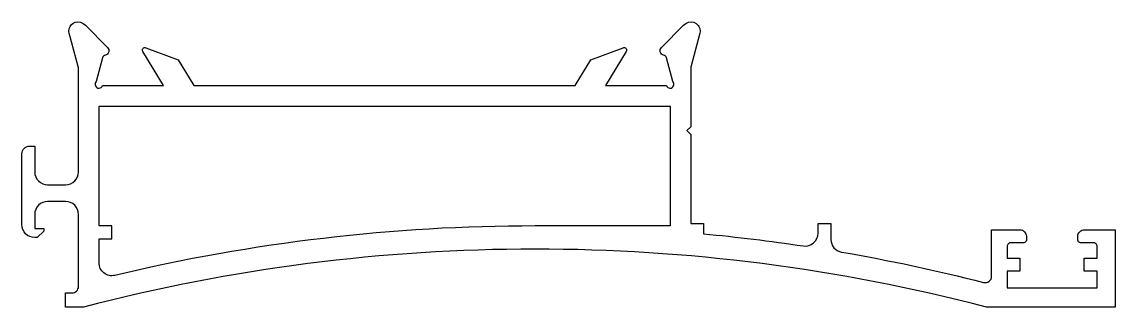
# Model space of a CAD drawing. Extents: x 714.7 to 799.7, y -588.9 to -566.8.
import ezdxf

# ---------------------------------------------------------------- set-up
doc = ezdxf.new("R2010")
doc.units = 0
doc.header["$LTSCALE"] = 15
doc.layers.get('0').update_dxf_attribs({"linetype": 'CONTINUOUS'})

msp = doc.modelspace()

# ---------------------------------------------------------------- linework, layer by layer
at = {"ltscale": 5}
for points in [[(718.09, -588.949), (718.09, -587.849), (718.59, -587.849, 0.414214), (719.09, -587.349), (719.09, -581.749, 0.414214), (718.09, -580.749), (716.69, -580.749, 0.414214), (715.69, -581.749), (715.69, -582.849), (716.39, -582.849), (716.39, -583.049), (715.89, -583.549), (715.69, -583.549, -0.414214), (714.69, -582.549), (714.69, -577.049, -0.414214), (715.29, -576.449), (715.69, -576.449), (715.69, -578.449, 0.414214), (716.69, -579.449), (718.09, -579.449, 0.414214), (719.09, -578.449), (719.09, -570.373), (718.371, -567.688, -0.700084), (719.449, -566.933), (719.629, -567.059), (721.34, -568.788, -0.607471), (721.181, -569.389, 0.283637), (720.954, -569.607), (720.462, -571.444, 1.229391), (720.964, -571.749), (725.709, -571.749), (724.093, -569.103, -0.713664), (724.334, -568.811), (726.834, -569.753), (728.052, -571.749), (757.714, -571.749), (758.932, -569.753), (761.431, -568.811, -0.713664), (761.673, -569.103), (760.057, -571.749), (764.801, -571.749, 1.229391), (765.304, -571.444), (764.811, -569.607, 0.283637), (764.584, -569.389, -0.607471), (764.426, -568.788), (766.137, -567.059), (766.317, -566.933, -0.700084), (767.395, -567.688), (766.69, -570.322), (766.69, -574.949), (766.39, -575.249), (766.69, -575.549), (766.69, -582.449), (767.69, -582.449), (767.69, -583.259, -0.013853), (775.442, -584.2, 0.458406), (776.59, -583.211), (776.59, -582.449), (777.59, -582.449), (777.59, -583.693, 0.365283), (778.421, -584.679, -0.020038), (789.466, -587.033, 0.489495), (790.09, -586.548), (790.09, -582.949), (792.29, -582.949, -0.414214), (792.79, -583.449), (792.79, -583.749, -0.414214), (792.59, -583.949), (791.59, -583.949, 0.414214), (791.29, -584.249), (791.29, -585.149), (792.29, -585.149), (792.29, -586.149), (791.29, -586.149), (791.29, -587.449), (798.29, -587.449), (798.29, -586.149), (797.29, -586.149), (797.29, -585.149), (798.29, -585.149), (798.29, -584.249, 0.414214), (797.99, -583.949), (796.99, -583.949, -0.414214), (796.79, -583.749), (796.79, -583.449, -0.414214), (797.29, -582.949), (799.69, -582.949), (799.69, -588.949), (789.69, -588.949, 0.128197), (719.485, -588.949)], [(720.69, -583.649), (721.69, -583.649), (721.69, -582.649), (720.69, -582.649), (720.69, -573.349), (765.09, -573.349), (765.09, -582.649), (754.588, -582.649, 0.058535), (721.922, -586.487, -0.484495), (720.69, -585.514)]]:
    msp.add_lwpolyline(points, format="xyb", close=True, dxfattribs=at)

doc.saveas('drawing.dxf')
